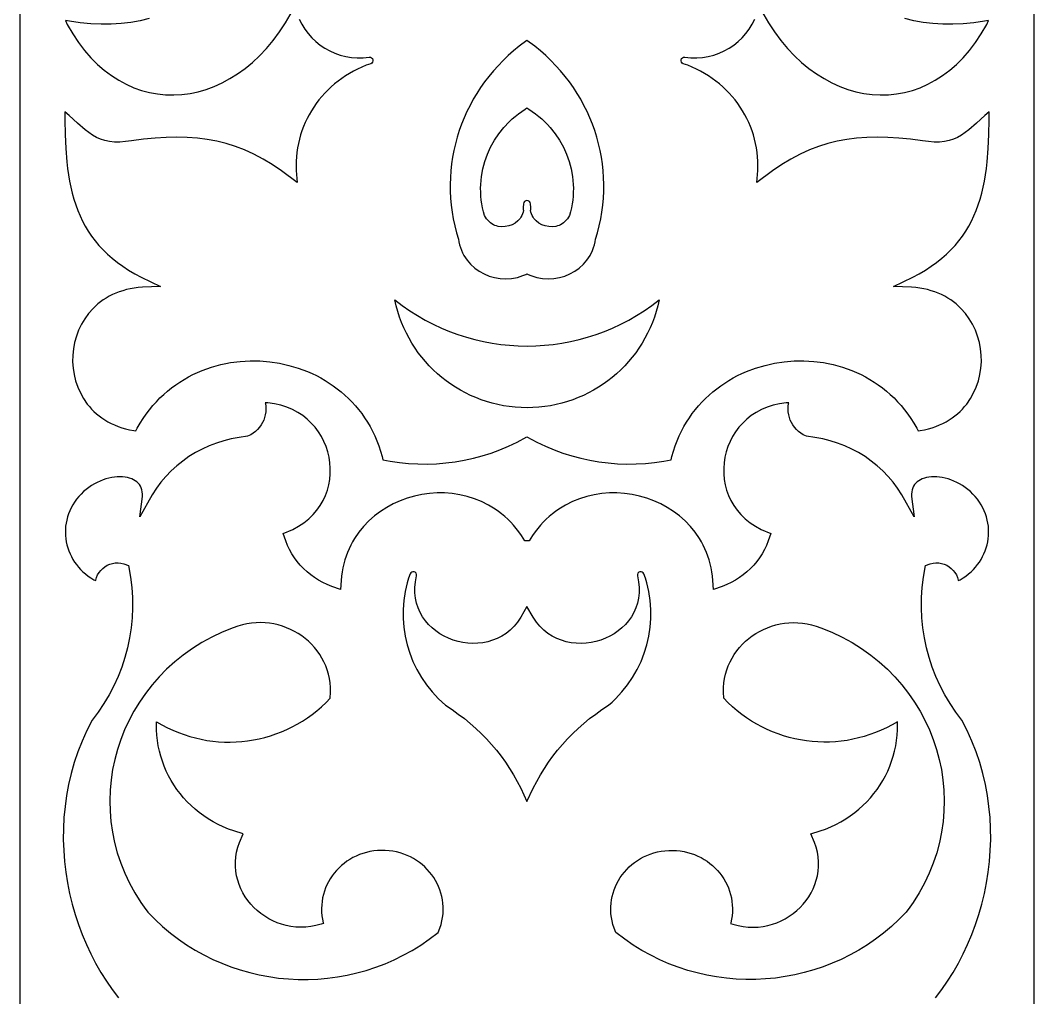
# Model space of a CAD drawing. Extents: x 1009 to 1098, y 41 to 748.
# Drawn here: x 1008.7 to 1098.2, y 244.8 to 331.1 of the extents above; entities that cross this region are included whole.
import ezdxf

# ---------------------------------------------------------------- set-up
doc = ezdxf.new("R2010")
doc.units = 0
doc.layers.add('LAYER_1', color=18, linetype='CONTINUOUS')

msp = doc.modelspace()

# ---------------------------------------------------------------- linework, layer by layer
at = {"layer": 'LAYER_1'}
for points in [[(1008.662, 95.275), (1008.664, 394.028), (1008.662, 692.78)], [(1098.183, 692.78), (1098.181, 394.028), (1098.183, 95.275)], [(1020.055, 331.271), (1019.245, 331.078), (1018.415, 330.93), (1017.564, 330.828), (1016.693, 330.772), (1015.802, 330.763), (1014.891, 330.803), (1013.961, 330.892), (1013.01, 331.031), (1012.645, 331.103), (1012.818, 330.755), (1013.291, 329.93), (1013.796, 329.165), (1014.33, 328.46), (1014.89, 327.814), (1015.475, 327.228), (1016.083, 326.7), (1016.711, 326.23), (1017.357, 325.819), (1018.019, 325.465), (1018.695, 325.168), (1019.383, 324.927), (1020.082, 324.744), (1020.789, 324.616), (1021.501, 324.544), (1022.218, 324.528), (1022.938, 324.567), (1023.657, 324.662), (1024.375, 324.812), (1025.089, 325.017), (1025.797, 325.278), (1026.497, 325.593), (1027.187, 325.964), (1027.865, 326.389), (1028.528, 326.869), (1029.175, 327.404), (1029.803, 327.994), (1030.41, 328.638), (1030.994, 329.337), (1031.552, 330.09), (1032.083, 330.897), (1032.907, 332.314)], [(1073.938, 332.314), (1074.762, 330.897), (1075.293, 330.09), (1075.851, 329.337), (1076.435, 328.638), (1077.042, 327.994), (1077.67, 327.404), (1078.317, 326.869), (1078.98, 326.389), (1079.658, 325.964), (1080.348, 325.593), (1081.048, 325.278), (1081.756, 325.017), (1082.47, 324.812), (1083.188, 324.662), (1083.907, 324.567), (1084.627, 324.528), (1085.344, 324.544), (1086.056, 324.616), (1086.763, 324.744), (1087.461, 324.927), (1088.15, 325.168), (1088.826, 325.465), (1089.488, 325.819), (1090.134, 326.23), (1090.762, 326.7), (1091.372, 327.229), (1091.665, 327.513), (1091.953, 327.812), (1092.515, 328.46), (1093.049, 329.165), (1093.554, 329.93), (1094.027, 330.755), (1094.2, 331.103), (1093.835, 331.031), (1092.884, 330.892), (1091.954, 330.803), (1091.043, 330.763), (1090.152, 330.772), (1089.281, 330.828), (1088.43, 330.93), (1087.6, 331.078), (1086.79, 331.271)], [(1089.52, 244.779), (1090.064, 245.503), (1090.579, 246.254), (1091.066, 247.031), (1091.524, 247.833), (1091.951, 248.657), (1092.347, 249.502), (1092.71, 250.367), (1093.041, 251.249), (1093.337, 252.148), (1093.598, 253.062), (1093.824, 253.988), (1094.013, 254.926), (1094.164, 255.875), (1094.276, 256.831), (1094.349, 257.795), (1094.382, 258.763), (1094.373, 259.736), (1094.323, 260.71), (1094.229, 261.685), (1094.092, 262.659), (1093.91, 263.631), (1093.682, 264.598), (1093.408, 265.56), (1093.087, 266.515), (1092.717, 267.461), (1092.298, 268.397), (1091.837, 269.304), (1091.307, 270.01), (1090.799, 270.768), (1090.337, 271.547), (1089.92, 272.346), (1089.548, 273.163), (1089.223, 273.997), (1088.944, 274.845), (1088.713, 275.705), (1088.528, 276.576), (1088.392, 277.456), (1088.304, 278.342), (1088.265, 279.234), (1088.276, 280.129), (1088.336, 281.025), (1088.446, 281.921), (1088.636, 282.974), (1089.033, 283.121), (1089.29, 283.179), (1089.547, 283.202), (1089.799, 283.192), (1090.044, 283.151), (1090.28, 283.08), (1090.503, 282.982), (1090.712, 282.858), (1090.904, 282.709), (1091.075, 282.538), (1091.225, 282.346), (1091.349, 282.134), (1091.444, 281.905), (1091.509, 281.66), (1091.512, 281.627), (1091.68, 281.713), (1091.941, 281.869), (1092.189, 282.037), (1092.423, 282.217), (1092.643, 282.409), (1092.85, 282.611), (1093.042, 282.822), (1093.221, 283.044), (1093.385, 283.273), (1093.534, 283.51), (1093.669, 283.755), (1093.789, 284.006), (1093.894, 284.262), (1093.984, 284.524), (1094.058, 284.79), (1094.117, 285.059), (1094.161, 285.331), (1094.188, 285.606), (1094.199, 285.881), (1094.195, 286.158), (1094.174, 286.434), (1094.136, 286.71), (1094.081, 286.984), (1094.01, 287.256), (1093.922, 287.526), (1093.816, 287.792), (1093.693, 288.054), (1093.552, 288.312), (1093.393, 288.564), (1093.216, 288.81), (1093.021, 289.05), (1092.811, 289.278), (1092.591, 289.489), (1092.362, 289.685), (1092.125, 289.865), (1091.882, 290.03), (1091.634, 290.178), (1091.382, 290.31), (1091.127, 290.426), (1090.871, 290.527), (1090.614, 290.612), (1090.359, 290.681), (1090.107, 290.734), (1089.858, 290.772), (1089.615, 290.794), (1089.378, 290.801), (1089.149, 290.793), (1088.93, 290.77), (1088.722, 290.732), (1088.525, 290.681), (1088.342, 290.616), (1088.173, 290.538), (1088.02, 290.448), (1087.882, 290.345), (1087.76, 290.231), (1087.655, 290.105), (1087.566, 289.967), (1087.494, 289.816), (1087.439, 289.65), (1087.403, 289.467), (1087.387, 289.268), (1087.393, 289.051), (1087.625, 287.261), (1086.529, 289.218), (1086.161, 289.785), (1085.758, 290.325), (1085.322, 290.837), (1084.856, 291.319), (1084.36, 291.772), (1083.836, 292.192), (1083.287, 292.58), (1082.713, 292.934), (1082.116, 293.253), (1081.499, 293.536), (1080.863, 293.781), (1080.21, 293.988), (1079.54, 294.155), (1078.857, 294.282), (1078.099, 294.374), (1077.828, 294.514), (1077.61, 294.655), (1077.408, 294.813), (1077.225, 294.987), (1077.06, 295.175), (1076.914, 295.376), (1076.788, 295.589), (1076.683, 295.811), (1076.599, 296.042), (1076.537, 296.28), (1076.498, 296.523), (1076.482, 296.77), (1076.49, 297.02), (1076.522, 297.27), (1076.537, 297.337), (1076.317, 297.327), (1075.723, 297.248), (1075.161, 297.122), (1074.631, 296.952), (1074.134, 296.741), (1073.669, 296.492), (1073.237, 296.208), (1072.839, 295.891), (1072.474, 295.545), (1072.144, 295.171), (1071.848, 294.774), (1071.587, 294.354), (1071.362, 293.916), (1071.174, 293.463), (1071.023, 292.996), (1070.91, 292.52), (1070.835, 292.036), (1070.799, 291.549), (1070.803, 291.061), (1070.846, 290.574), (1070.93, 290.093), (1071.055, 289.619), (1071.221, 289.156), (1071.429, 288.706), (1071.679, 288.272), (1071.973, 287.857), (1072.311, 287.463), (1072.693, 287.092), (1073.122, 286.748), (1073.597, 286.434), (1074.119, 286.152), (1074.955, 285.79), (1074.737, 285.136), (1074.578, 284.746), (1074.396, 284.368), (1074.191, 284.003), (1073.963, 283.653), (1073.715, 283.317), (1073.446, 282.998), (1073.158, 282.695), (1072.851, 282.41), (1072.526, 282.144), (1072.185, 281.896), (1071.828, 281.669), (1071.456, 281.463), (1071.069, 281.278), (1070.67, 281.116), (1069.892, 280.855), (1069.85, 281.645), (1069.813, 282.025), (1069.76, 282.397), (1069.693, 282.76), (1069.611, 283.115), (1069.515, 283.46), (1069.405, 283.797), (1069.281, 284.125), (1069.145, 284.444), (1068.996, 284.754), (1068.835, 285.055), (1068.664, 285.344), (1068.283, 285.902), (1067.862, 286.42), (1067.401, 286.899), (1066.905, 287.339), (1066.376, 287.738), (1065.817, 288.097), (1065.233, 288.413), (1064.626, 288.687), (1064, 288.916), (1063.358, 289.101), (1062.703, 289.24), (1062.04, 289.332), (1061.371, 289.377), (1060.701, 289.374), (1060.031, 289.321), (1059.367, 289.219), (1058.71, 289.067), (1058.065, 288.863), (1057.434, 288.607), (1056.819, 288.297), (1056.523, 288.124), (1056.23, 287.936), (1055.944, 287.734), (1055.663, 287.519), (1055.39, 287.289), (1055.123, 287.046), (1054.865, 286.788), (1054.614, 286.516), (1054.372, 286.23), (1054.139, 285.929), (1053.914, 285.613), (1053.608, 285.14), (1053.422, 285.14), (1053.237, 285.14), (1052.93, 285.613), (1052.706, 285.929), (1052.473, 286.23), (1052.231, 286.516), (1051.98, 286.788), (1051.722, 287.046), (1051.455, 287.289), (1051.182, 287.519), (1050.901, 287.734), (1050.617, 287.934), (1050.023, 288.298), (1049.41, 288.607), (1048.78, 288.863), (1048.135, 289.067), (1047.478, 289.219), (1046.814, 289.321), (1046.144, 289.374), (1045.474, 289.377), (1044.805, 289.332), (1044.142, 289.24), (1043.487, 289.101), (1042.845, 288.916), (1042.219, 288.687), (1041.612, 288.413), (1041.028, 288.097), (1040.469, 287.738), (1039.94, 287.339), (1039.444, 286.899), (1038.983, 286.42), (1038.562, 285.902), (1038.181, 285.344), (1038.01, 285.055), (1037.849, 284.754), (1037.7, 284.444), (1037.564, 284.125), (1037.44, 283.797), (1037.33, 283.46), (1037.234, 283.115), (1037.152, 282.76), (1037.085, 282.397), (1037.032, 282.025), (1036.995, 281.645), (1036.953, 280.855), (1036.175, 281.116), (1035.776, 281.278), (1035.389, 281.463), (1035.017, 281.669), (1034.66, 281.896), (1034.319, 282.144), (1033.994, 282.41), (1033.687, 282.695), (1033.399, 282.998), (1033.13, 283.317), (1032.882, 283.653), (1032.654, 284.003), (1032.449, 284.368), (1032.267, 284.746), (1032.108, 285.136), (1031.89, 285.79), (1032.726, 286.152), (1033.248, 286.434), (1033.723, 286.748), (1034.152, 287.092), (1034.534, 287.463), (1034.872, 287.857), (1035.166, 288.272), (1035.416, 288.706), (1035.624, 289.156), (1035.79, 289.619), (1035.915, 290.093), (1035.999, 290.574), (1036.042, 291.061), (1036.046, 291.549), (1036.01, 292.036), (1035.935, 292.52), (1035.822, 292.996), (1035.671, 293.463), (1035.483, 293.916), (1035.258, 294.354), (1034.997, 294.774), (1034.701, 295.171), (1034.371, 295.545), (1034.006, 295.891), (1033.607, 296.208), (1033.176, 296.492), (1032.711, 296.741), (1032.214, 296.952), (1031.684, 297.122), (1031.122, 297.248), (1030.528, 297.327), (1030.308, 297.337), (1030.323, 297.27), (1030.355, 297.02), (1030.363, 296.77), (1030.347, 296.523), (1030.308, 296.28), (1030.246, 296.042), (1030.162, 295.811), (1030.057, 295.589), (1029.931, 295.376), (1029.785, 295.175), (1029.62, 294.987), (1029.437, 294.813), (1029.235, 294.655), (1029.017, 294.514), (1028.746, 294.374), (1027.988, 294.282), (1027.305, 294.155), (1026.635, 293.988), (1025.982, 293.781), (1025.346, 293.536), (1024.728, 293.253), (1024.132, 292.934), (1023.558, 292.58), (1023.009, 292.192), (1022.485, 291.772), (1021.989, 291.319), (1021.523, 290.837), (1021.087, 290.325), (1020.684, 289.785), (1020.316, 289.218), (1019.22, 287.261), (1019.452, 289.051), (1019.458, 289.268), (1019.442, 289.467), (1019.406, 289.65), (1019.351, 289.816), (1019.279, 289.967), (1019.19, 290.105), (1019.085, 290.231), (1018.963, 290.345), (1018.825, 290.448), (1018.672, 290.538), (1018.503, 290.616), (1018.32, 290.681), (1018.123, 290.732), (1017.915, 290.77), (1017.696, 290.793), (1017.467, 290.801), (1017.23, 290.794), (1016.987, 290.772), (1016.738, 290.734), (1016.486, 290.681), (1016.231, 290.612), (1015.974, 290.527), (1015.718, 290.426), (1015.463, 290.31), (1015.211, 290.178), (1014.963, 290.03), (1014.72, 289.865), (1014.483, 289.685), (1014.254, 289.489), (1014.034, 289.278), (1013.824, 289.05), (1013.628, 288.81), (1013.452, 288.564), (1013.293, 288.312), (1013.152, 288.054), (1013.029, 287.792), (1012.923, 287.526), (1012.835, 287.256), (1012.764, 286.984), (1012.709, 286.71), (1012.671, 286.434), (1012.65, 286.158), (1012.645, 285.881), (1012.657, 285.606), (1012.684, 285.331), (1012.728, 285.059), (1012.787, 284.79), (1012.861, 284.524), (1012.951, 284.262), (1013.056, 284.006), (1013.176, 283.755), (1013.311, 283.51), (1013.46, 283.273), (1013.624, 283.044), (1013.803, 282.822), (1013.995, 282.611), (1014.202, 282.409), (1014.422, 282.217), (1014.656, 282.037), (1014.904, 281.869), (1015.165, 281.713), (1015.332, 281.627), (1015.336, 281.66), (1015.401, 281.905), (1015.496, 282.134), (1015.62, 282.346), (1015.77, 282.538), (1015.941, 282.709), (1016.133, 282.858), (1016.342, 282.982), (1016.565, 283.08), (1016.801, 283.151), (1017.046, 283.192), (1017.298, 283.202), (1017.555, 283.179), (1017.812, 283.121), (1018.209, 282.974), (1018.399, 281.921), (1018.509, 281.025), (1018.569, 280.129), (1018.58, 279.234), (1018.541, 278.342), (1018.453, 277.456), (1018.317, 276.576), (1018.132, 275.705), (1017.901, 274.845), (1017.622, 273.997), (1017.297, 273.163), (1016.925, 272.346), (1016.508, 271.547), (1016.046, 270.768), (1015.538, 270.01), (1015.008, 269.304), (1014.547, 268.397), (1014.128, 267.461), (1013.758, 266.515), (1013.437, 265.56), (1013.163, 264.598), (1012.935, 263.631), (1012.753, 262.659), (1012.616, 261.685), (1012.522, 260.71), (1012.472, 259.736), (1012.463, 258.763), (1012.496, 257.795), (1012.569, 256.831), (1012.681, 255.875), (1012.832, 254.926), (1013.021, 253.988), (1013.247, 253.062), (1013.508, 252.148), (1013.804, 251.249), (1014.135, 250.367), (1014.498, 249.502), (1014.894, 248.657), (1015.321, 247.833), (1015.779, 247.031), (1016.266, 246.254), (1016.781, 245.503), (1017.325, 244.779)]]:
    msp.add_lwpolyline(points, dxfattribs=at)
msp.add_lwpolyline([(1033.311, 331.228), (1033.529, 330.775), (1033.786, 330.349), (1034.079, 329.949), (1034.405, 329.579), (1034.762, 329.239), (1035.148, 328.931), (1035.559, 328.656), (1035.994, 328.417), (1036.45, 328.215), (1036.923, 328.052), (1037.412, 327.928), (1037.915, 327.847), (1038.427, 327.808), (1038.948, 327.815), (1039.487, 327.869, -0.882364), (1039.619, 327.288), (1039.218, 327.142), (1038.833, 326.983), (1038.457, 326.81), (1038.091, 326.623), (1037.736, 326.423), (1037.391, 326.209), (1037.057, 325.983), (1036.735, 325.744), (1036.424, 325.494), (1036.124, 325.232), (1035.837, 324.959), (1035.561, 324.676), (1035.299, 324.383), (1035.049, 324.08), (1034.812, 323.768), (1034.589, 323.447), (1034.38, 323.117), (1034.184, 322.78), (1034.003, 322.435), (1033.836, 322.083), (1033.684, 321.724), (1033.547, 321.359), (1033.425, 320.988), (1033.319, 320.611), (1033.229, 320.23), (1033.155, 319.844), (1033.098, 319.454), (1033.057, 319.06), (1033.033, 318.663), (1033.027, 318.262), (1033.038, 317.86), (1033.114, 316.795), (1031.746, 317.814), (1030.921, 318.371), (1030.104, 318.864), (1029.292, 319.294), (1028.481, 319.666), (1027.668, 319.98), (1026.847, 320.24), (1026.016, 320.447), (1025.17, 320.605), (1024.304, 320.715), (1023.416, 320.779), (1022.501, 320.8), (1021.556, 320.779), (1020.576, 320.719), (1019.559, 320.621), (1018.5, 320.487), (1017.957, 320.403), (1017.446, 320.361), (1016.976, 320.363), (1016.54, 320.406), (1016.134, 320.491), (1015.753, 320.616), (1015.394, 320.778), (1015.052, 320.973), (1014.721, 321.199), (1014.393, 321.453), (1013.726, 322.03), (1012.988, 322.699), (1012.61, 323.027), (1012.603, 322.334), (1012.619, 321.043), (1012.672, 319.8), (1012.77, 318.604), (1012.838, 318.027), (1012.919, 317.461), (1013.015, 316.907), (1013.127, 316.366), (1013.254, 315.838), (1013.399, 315.322), (1013.561, 314.819), (1013.743, 314.329), (1013.944, 313.851), (1014.165, 313.385), (1014.408, 312.932), (1014.673, 312.491), (1014.961, 312.062), (1015.274, 311.645), (1015.612, 311.24), (1015.976, 310.847), (1016.368, 310.466), (1016.787, 310.097), (1017.237, 309.739), (1017.716, 309.393), (1018.227, 309.059), (1018.771, 308.737), (1019.348, 308.427), (1021.046, 307.601), (1019.454, 307.543), (1019.081, 307.513), (1018.72, 307.467), (1018.371, 307.405), (1018.034, 307.329), (1017.708, 307.238), (1017.394, 307.134), (1017.092, 307.017), (1016.801, 306.887), (1016.522, 306.745), (1016.255, 306.591), (1015.998, 306.426), (1015.754, 306.25), (1015.521, 306.065), (1015.299, 305.869), (1015.091, 305.667), (1014.702, 305.229), (1014.362, 304.763), (1014.068, 304.269), (1013.82, 303.752), (1013.619, 303.215), (1013.465, 302.664), (1013.359, 302.101), (1013.3, 301.532), (1013.29, 300.959), (1013.328, 300.389), (1013.415, 299.824), (1013.55, 299.269), (1013.735, 298.728), (1013.968, 298.205), (1014.25, 297.704), (1014.584, 297.226), (1014.766, 297.003), (1014.962, 296.784), (1015.172, 296.574), (1015.394, 296.372), (1015.628, 296.18), (1015.875, 295.998), (1016.135, 295.825), (1016.408, 295.664), (1016.694, 295.514), (1016.994, 295.376), (1017.306, 295.25), (1017.632, 295.136), (1017.971, 295.036), (1018.324, 294.95), (1018.691, 294.879), (1018.867, 294.852), (1018.999, 295.103), (1019.247, 295.532), (1019.508, 295.944), (1019.783, 296.34), (1020.071, 296.719), (1020.37, 297.083), (1020.682, 297.43), (1021.004, 297.76), (1021.337, 298.075), (1021.68, 298.373), (1022.032, 298.655), (1022.393, 298.922), (1022.763, 299.172), (1023.141, 299.406), (1023.526, 299.624), (1023.918, 299.826), (1024.316, 300.013), (1024.72, 300.184), (1025.129, 300.339), (1025.543, 300.478), (1025.961, 300.602), (1026.383, 300.711), (1026.808, 300.804), (1027.238, 300.882), (1028.097, 300.992), (1028.964, 301.041), (1029.831, 301.031), (1030.694, 300.961), (1031.551, 300.831), (1032.396, 300.644), (1033.223, 300.398), (1033.633, 300.253), (1034.036, 300.094), (1034.432, 299.92), (1034.822, 299.733), (1035.206, 299.531), (1035.582, 299.314), (1035.95, 299.084), (1036.309, 298.84), (1036.66, 298.581), (1037.001, 298.309), (1037.332, 298.023), (1037.653, 297.723), (1037.962, 297.409), (1038.26, 297.081), (1038.546, 296.74), (1038.819, 296.385), (1039.079, 296.016), (1039.325, 295.634), (1039.557, 295.239), (1039.774, 294.831), (1039.976, 294.409), (1040.162, 293.974), (1040.332, 293.527), (1040.485, 293.066), (1040.62, 292.593), (1040.691, 292.301), (1041.326, 292.179), (1042.146, 292.059), (1042.969, 291.977), (1043.793, 291.933), (1044.616, 291.925), (1045.438, 291.955), (1046.257, 292.021), (1047.071, 292.124), (1047.88, 292.263), (1048.682, 292.439), (1049.476, 292.65), (1050.26, 292.897), (1051.034, 293.18), (1051.795, 293.498), (1052.543, 293.851), (1053.422, 294.317), (1054.302, 293.851), (1055.05, 293.498), (1055.811, 293.18), (1056.585, 292.897), (1057.369, 292.65), (1058.163, 292.439), (1058.965, 292.263), (1059.774, 292.124), (1060.588, 292.021), (1061.407, 291.955), (1062.229, 291.925), (1063.052, 291.933), (1063.876, 291.977), (1064.699, 292.059), (1065.519, 292.179), (1066.154, 292.301), (1066.225, 292.593), (1066.36, 293.066), (1066.513, 293.527), (1066.683, 293.974), (1066.869, 294.409), (1067.071, 294.831), (1067.288, 295.239), (1067.52, 295.634), (1067.766, 296.016), (1068.026, 296.385), (1068.299, 296.74), (1068.585, 297.081), (1068.883, 297.409), (1069.192, 297.723), (1069.513, 298.023), (1069.844, 298.309), (1070.185, 298.581), (1070.536, 298.84), (1070.895, 299.084), (1071.263, 299.314), (1071.639, 299.531), (1072.022, 299.733), (1072.413, 299.92), (1072.812, 300.095), (1073.619, 300.398), (1074.449, 300.644), (1075.294, 300.831), (1076.151, 300.961), (1077.014, 301.031), (1077.881, 301.041), (1078.748, 300.992), (1079.607, 300.882), (1080.037, 300.804), (1080.462, 300.711), (1080.884, 300.602), (1081.302, 300.478), (1081.716, 300.339), (1082.125, 300.184), (1082.529, 300.013), (1082.927, 299.826), (1083.319, 299.624), (1083.704, 299.406), (1084.082, 299.172), (1084.452, 298.922), (1084.813, 298.655), (1085.165, 298.373), (1085.508, 298.075), (1085.841, 297.76), (1086.163, 297.43), (1086.475, 297.083), (1086.774, 296.719), (1087.062, 296.34), (1087.337, 295.944), (1087.598, 295.532), (1087.846, 295.103), (1087.978, 294.852), (1088.154, 294.879), (1088.521, 294.95), (1088.874, 295.036), (1089.213, 295.136), (1089.539, 295.25), (1089.851, 295.376), (1090.151, 295.514), (1090.437, 295.664), (1090.71, 295.825), (1090.97, 295.998), (1091.217, 296.18), (1091.451, 296.372), (1091.673, 296.574), (1091.883, 296.784), (1092.079, 297.003), (1092.261, 297.226), (1092.595, 297.704), (1092.877, 298.205), (1093.11, 298.728), (1093.294, 299.269), (1093.43, 299.824), (1093.517, 300.389), (1093.555, 300.959), (1093.544, 301.532), (1093.486, 302.101), (1093.38, 302.664), (1093.226, 303.215), (1093.025, 303.752), (1092.777, 304.269), (1092.483, 304.763), (1092.143, 305.229), (1091.754, 305.667), (1091.546, 305.869), (1091.324, 306.065), (1091.091, 306.25), (1090.847, 306.426), (1090.59, 306.591), (1090.323, 306.745), (1090.044, 306.887), (1089.753, 307.017), (1089.451, 307.134), (1089.137, 307.238), (1088.811, 307.329), (1088.474, 307.405), (1088.125, 307.467), (1087.764, 307.513), (1087.391, 307.543), (1085.799, 307.601), (1087.497, 308.427), (1088.074, 308.737), (1088.618, 309.059), (1089.129, 309.393), (1089.608, 309.739), (1090.058, 310.097), (1090.477, 310.466), (1090.869, 310.847), (1091.233, 311.24), (1091.571, 311.645), (1091.884, 312.062), (1092.172, 312.491), (1092.437, 312.932), (1092.68, 313.385), (1092.901, 313.851), (1093.102, 314.329), (1093.284, 314.819), (1093.446, 315.322), (1093.591, 315.838), (1093.718, 316.366), (1093.83, 316.907), (1093.926, 317.461), (1094.007, 318.027), (1094.075, 318.604), (1094.173, 319.8), (1094.226, 321.043), (1094.242, 322.334), (1094.235, 323.027), (1093.857, 322.699), (1093.119, 322.03), (1092.452, 321.453), (1092.124, 321.199), (1091.793, 320.973), (1091.451, 320.778), (1091.092, 320.616), (1090.711, 320.491), (1090.305, 320.406), (1089.869, 320.363), (1089.399, 320.361), (1088.888, 320.403), (1088.345, 320.487), (1087.286, 320.621), (1086.269, 320.719), (1085.289, 320.779), (1084.344, 320.8), (1083.429, 320.779), (1082.541, 320.715), (1081.675, 320.605), (1080.829, 320.447), (1079.998, 320.24), (1079.177, 319.98), (1078.364, 319.666), (1077.553, 319.294), (1076.741, 318.864), (1075.924, 318.371), (1075.099, 317.814), (1073.731, 316.795), (1073.807, 317.86), (1073.818, 318.262), (1073.812, 318.663), (1073.788, 319.06), (1073.747, 319.454), (1073.69, 319.844), (1073.616, 320.23), (1073.526, 320.611), (1073.42, 320.988), (1073.298, 321.359), (1073.161, 321.724), (1073.009, 322.083), (1072.842, 322.435), (1072.661, 322.78), (1072.465, 323.117), (1072.256, 323.447), (1072.033, 323.768), (1071.796, 324.08), (1071.546, 324.383), (1071.284, 324.676), (1071.008, 324.959), (1070.721, 325.232), (1070.421, 325.494), (1070.11, 325.744), (1069.788, 325.983), (1069.454, 326.209), (1069.109, 326.423), (1068.754, 326.623), (1068.388, 326.81), (1068.012, 326.983), (1067.626, 327.142), (1067.226, 327.288, -0.882364), (1067.358, 327.869), (1067.897, 327.815), (1068.418, 327.808), (1068.93, 327.847), (1069.433, 327.928), (1069.922, 328.052), (1070.395, 328.215), (1070.851, 328.417), (1071.286, 328.656), (1071.697, 328.931), (1072.083, 329.239), (1072.44, 329.579), (1072.766, 329.949), (1073.059, 330.349), (1073.316, 330.775), (1073.534, 331.228)], format="xyb", dxfattribs=at)
msp.add_lwpolyline([(1046.696, 317.837), (1046.654, 317.233), (1046.635, 316.626), (1046.641, 316.017), (1046.67, 315.406), (1046.725, 314.796), (1046.804, 314.185), (1046.908, 313.575), (1047.037, 312.966), (1047.191, 312.36), (1047.364, 311.78), (1047.403, 311.546), (1047.462, 311.291), (1047.538, 311.044), (1047.628, 310.805), (1047.732, 310.574), (1047.853, 310.349), (1048.124, 309.939), (1048.445, 309.566), (1048.807, 309.236), (1049.204, 308.95), (1049.632, 308.713), (1050.086, 308.524), (1050.561, 308.388), (1051.052, 308.307), (1051.553, 308.282), (1052.061, 308.317), (1052.569, 308.414), (1053.068, 308.574), (1053.32, 308.681), (1053.422, 308.732), (1053.525, 308.681), (1053.773, 308.575), (1054.024, 308.487), (1054.281, 308.413), (1054.784, 308.317), (1055.292, 308.282), (1055.793, 308.307), (1056.284, 308.388), (1056.759, 308.524), (1057.213, 308.713), (1057.641, 308.95), (1058.038, 309.236), (1058.4, 309.566), (1058.721, 309.939), (1058.995, 310.353), (1059.215, 310.8), (1059.307, 311.044), (1059.382, 311.291), (1059.442, 311.546), (1059.481, 311.78), (1059.654, 312.36), (1059.808, 312.966), (1059.937, 313.575), (1060.041, 314.185), (1060.12, 314.796), (1060.175, 315.406), (1060.204, 316.017), (1060.21, 316.626), (1060.191, 317.233), (1060.149, 317.837), (1060.083, 318.439), (1059.993, 319.036), (1059.88, 319.629), (1059.744, 320.217), (1059.585, 320.8), (1059.404, 321.376), (1059.2, 321.945), (1058.974, 322.506), (1058.726, 323.059), (1058.456, 323.604), (1058.165, 324.138), (1057.852, 324.663), (1057.518, 325.176), (1057.163, 325.679), (1056.788, 326.169), (1056.392, 326.646), (1055.976, 327.11), (1055.54, 327.56), (1055.083, 327.995), (1054.608, 328.415), (1054.113, 328.819), (1053.422, 329.339), (1052.732, 328.819), (1052.237, 328.415), (1051.762, 327.995), (1051.305, 327.56), (1050.869, 327.11), (1050.453, 326.646), (1050.057, 326.169), (1049.682, 325.679), (1049.327, 325.176), (1048.993, 324.663), (1048.68, 324.138), (1048.389, 323.604), (1048.119, 323.059), (1047.871, 322.506), (1047.645, 321.945), (1047.441, 321.376), (1047.26, 320.8), (1047.101, 320.217), (1046.965, 319.629), (1046.852, 319.036), (1046.762, 318.439)], close=True, dxfattribs=at)
for points in [[(1053.764, 314.577), (1053.744, 314.907, 0.418562), (1053.422, 315.189, 0.418562), (1053.101, 314.907), (1053.081, 314.577), (1053.096, 314.391), (1053.105, 314.349), (1053.102, 314.321), (1053.07, 314.164), (1053.023, 314.015), (1052.964, 313.875), (1052.892, 313.742), (1052.809, 313.618), (1052.714, 313.503), (1052.614, 313.4), (1052.371, 313.209), (1052.103, 313.061), (1051.812, 312.956), (1051.507, 312.895), (1051.197, 312.883), (1050.884, 312.919), (1050.741, 312.955), (1050.595, 313.005), (1050.455, 313.067), (1050.319, 313.143), (1050.19, 313.232), (1050.067, 313.335), (1049.952, 313.453), (1049.845, 313.586), (1049.746, 313.735), (1049.667, 313.883), (1049.579, 314.203), (1049.499, 314.55), (1049.435, 314.897), (1049.386, 315.245), (1049.352, 315.592), (1049.333, 315.939), (1049.329, 316.285), (1049.339, 316.63), (1049.364, 316.973), (1049.403, 317.31), (1049.524, 317.987), (1049.7, 318.648), (1049.93, 319.292), (1050.213, 319.917), (1050.548, 320.519), (1050.934, 321.095), (1051.368, 321.642), (1051.853, 322.159), (1052.109, 322.401), (1052.38, 322.636), (1052.662, 322.861), (1052.955, 323.076), (1053.259, 323.28), (1053.422, 323.381), (1053.586, 323.28), (1053.89, 323.076), (1054.183, 322.861), (1054.465, 322.636), (1054.736, 322.401), (1054.994, 322.157), (1055.242, 321.904), (1055.475, 321.645), (1055.911, 321.095), (1056.297, 320.519), (1056.632, 319.917), (1056.915, 319.292), (1057.145, 318.648), (1057.321, 317.987), (1057.442, 317.313), (1057.506, 316.627), (1057.516, 316.285), (1057.512, 315.939), (1057.493, 315.592), (1057.459, 315.245), (1057.41, 314.897), (1057.346, 314.55), (1057.266, 314.203), (1057.178, 313.883), (1057.099, 313.735), (1057, 313.586), (1056.893, 313.453), (1056.778, 313.335), (1056.655, 313.232), (1056.526, 313.143), (1056.39, 313.067), (1056.25, 313.005), (1056.104, 312.955), (1055.961, 312.919), (1055.648, 312.883), (1055.338, 312.895), (1055.033, 312.956), (1054.742, 313.061), (1054.474, 313.209), (1054.231, 313.4), (1054.131, 313.503), (1054.036, 313.618), (1053.953, 313.742), (1053.881, 313.875), (1053.821, 314.015), (1053.775, 314.164), (1053.743, 314.321), (1053.74, 314.349), (1053.749, 314.391)], [(1065.094, 306.419, -0.815608), (1041.751, 306.419, 0.348599)], [(1053.422, 279.347), (1052.89, 278.395), (1052.598, 277.972), (1052.279, 277.595), (1051.936, 277.263), (1051.572, 276.974), (1051.19, 276.728), (1050.791, 276.523), (1050.379, 276.358), (1049.955, 276.233), (1049.523, 276.145), (1049.085, 276.095), (1048.644, 276.082), (1048.204, 276.105), (1047.766, 276.162), (1047.334, 276.254), (1046.911, 276.379), (1046.5, 276.536), (1046.103, 276.724), (1045.725, 276.942), (1045.367, 277.189), (1045.033, 277.463), (1044.725, 277.764), (1044.446, 278.091), (1044.199, 278.442), (1043.985, 278.816), (1043.809, 279.214), (1043.672, 279.633), (1043.576, 280.075), (1043.525, 280.538), (1043.522, 281.021), (1043.569, 281.526), (1043.673, 282.065, 0.934066), (1043.094, 282.218), (1042.965, 281.837), (1042.85, 281.447), (1042.75, 281.056), (1042.665, 280.66), (1042.543, 279.875), (1042.482, 279.084), (1042.481, 278.296), (1042.539, 277.512), (1042.656, 276.737), (1042.831, 275.972), (1043.062, 275.222), (1043.35, 274.489), (1043.692, 273.777), (1044.089, 273.088), (1044.539, 272.426), (1045.042, 271.794), (1045.597, 271.195), (1046.213, 270.621), (1046.805, 270.236), (1047.355, 269.848), (1047.889, 269.442), (1048.406, 269.018), (1048.906, 268.576), (1049.388, 268.118), (1049.852, 267.643), (1050.298, 267.151), (1050.724, 266.645), (1051.132, 266.123), (1051.52, 265.587), (1051.887, 265.037), (1052.235, 264.474), (1052.561, 263.898), (1052.866, 263.309), (1053.422, 262.128), (1053.979, 263.309), (1054.284, 263.898), (1054.61, 264.474), (1054.958, 265.037), (1055.325, 265.587), (1055.713, 266.123), (1056.121, 266.645), (1056.547, 267.151), (1056.993, 267.643), (1057.457, 268.118), (1057.939, 268.576), (1058.439, 269.018), (1058.956, 269.442), (1059.49, 269.848), (1060.04, 270.236), (1060.63, 270.62), (1060.952, 270.909), (1061.25, 271.197), (1061.803, 271.794), (1062.306, 272.426), (1062.756, 273.088), (1063.153, 273.777), (1063.495, 274.489), (1063.783, 275.222), (1064.014, 275.972), (1064.189, 276.737), (1064.306, 277.512), (1064.364, 278.296), (1064.363, 279.084), (1064.302, 279.875), (1064.18, 280.663), (1063.996, 281.445), (1063.88, 281.837), (1063.751, 282.218, 0.934066), (1063.172, 282.065), (1063.276, 281.526), (1063.323, 281.021), (1063.32, 280.538), (1063.269, 280.075), (1063.173, 279.633), (1063.036, 279.214), (1062.86, 278.816), (1062.646, 278.442), (1062.399, 278.091), (1062.12, 277.764), (1061.812, 277.463), (1061.478, 277.189), (1061.12, 276.942), (1060.742, 276.724), (1060.345, 276.536), (1059.934, 276.379), (1059.511, 276.254), (1059.079, 276.162), (1058.641, 276.105), (1058.201, 276.082), (1057.76, 276.095), (1057.322, 276.145), (1056.89, 276.233), (1056.466, 276.358), (1056.054, 276.523), (1055.655, 276.728), (1055.273, 276.974), (1054.909, 277.263), (1054.566, 277.595), (1054.247, 277.972), (1053.955, 278.395)], [(1020.708, 269.159, 0.354514), (1036.048, 271.24), (1036.078, 271.778), (1036.072, 272.189), (1036.039, 272.592), (1035.978, 272.986), (1035.892, 273.37), (1035.781, 273.744), (1035.646, 274.106), (1035.489, 274.457), (1035.309, 274.795), (1035.109, 275.119), (1034.889, 275.43), (1034.65, 275.725), (1034.394, 276.005), (1034.121, 276.268), (1033.832, 276.515), (1033.529, 276.744), (1033.212, 276.955), (1032.882, 277.148), (1032.54, 277.32), (1032.187, 277.472), (1031.824, 277.604), (1031.453, 277.714), (1031.073, 277.801), (1030.687, 277.866), (1030.294, 277.906), (1029.897, 277.922), (1029.496, 277.913), (1029.091, 277.879), (1028.685, 277.817), (1028.278, 277.729), (1027.872, 277.612), (1027.47, 277.468), (1026.509, 277.079), (1025.586, 276.64), (1024.703, 276.156), (1023.861, 275.628), (1023.062, 275.059), (1022.305, 274.451), (1021.592, 273.807), (1020.923, 273.128), (1020.3, 272.416), (1019.721, 271.675), (1019.189, 270.906), (1018.704, 270.112), (1018.267, 269.294), (1017.878, 268.456), (1017.538, 267.599), (1017.248, 266.725), (1017.008, 265.838), (1016.82, 264.938), (1016.683, 264.029), (1016.598, 263.113), (1016.567, 262.191), (1016.589, 261.267), (1016.666, 260.341), (1016.799, 259.418), (1016.987, 258.498), (1017.231, 257.585), (1017.533, 256.68), (1017.893, 255.787), (1018.311, 254.906), (1018.789, 254.041), (1019.325, 253.195), (1019.617, 252.777), (1019.933, 252.354), (1020.576, 251.693), (1021.237, 251.079), (1021.922, 250.502), (1022.63, 249.962), (1023.36, 249.46), (1024.109, 248.996), (1024.876, 248.569), (1025.66, 248.181), (1026.459, 247.83), (1027.272, 247.518), (1028.096, 247.244), (1028.932, 247.008), (1029.776, 246.811), (1030.628, 246.652), (1031.486, 246.532), (1032.349, 246.451), (1033.214, 246.408), (1034.081, 246.405), (1034.948, 246.44), (1035.813, 246.515), (1036.675, 246.629), (1037.533, 246.783), (1038.385, 246.976), (1039.229, 247.208), (1040.063, 247.481), (1040.888, 247.793), (1041.699, 248.145), (1042.498, 248.538), (1043.28, 248.971), (1044.046, 249.443), (1044.794, 249.957), (1045.583, 250.557), (1045.733, 250.938), (1045.834, 251.252), (1045.913, 251.568), (1045.971, 251.883), (1046.008, 252.198), (1046.025, 252.511), (1046.022, 252.822), (1046, 253.131), (1045.959, 253.435), (1045.899, 253.735), (1045.822, 254.031), (1045.727, 254.32), (1045.615, 254.603), (1045.486, 254.878), (1045.342, 255.145), (1045.182, 255.404), (1045.007, 255.654), (1044.817, 255.893), (1044.614, 256.122), (1044.396, 256.339), (1044.166, 256.545), (1043.922, 256.737), (1043.667, 256.916), (1043.399, 257.081), (1043.121, 257.231), (1042.831, 257.365), (1042.531, 257.483), (1042.222, 257.583), (1041.903, 257.666), (1041.575, 257.731), (1041.239, 257.776), (1040.895, 257.802), (1040.551, 257.807), (1040.212, 257.791), (1039.88, 257.756), (1039.554, 257.701), (1039.236, 257.628), (1038.927, 257.538), (1038.626, 257.43), (1038.334, 257.305), (1038.052, 257.165), (1037.781, 257.009), (1037.521, 256.839), (1037.272, 256.655), (1037.035, 256.458), (1036.81, 256.248), (1036.599, 256.026), (1036.401, 255.793), (1036.217, 255.55), (1036.048, 255.296), (1035.894, 255.034), (1035.756, 254.762), (1035.634, 254.483), (1035.529, 254.196), (1035.441, 253.902), (1035.371, 253.602), (1035.319, 253.297), (1035.287, 252.988), (1035.274, 252.674), (1035.281, 252.357), (1035.309, 252.038), (1035.358, 251.717), (1035.429, 251.396), (1035.44, 251.356), (1035.239, 251.285), (1034.782, 251.163), (1034.329, 251.078), (1033.881, 251.029), (1033.439, 251.015), (1033.003, 251.033), (1032.576, 251.083), (1032.158, 251.164), (1031.751, 251.274), (1031.355, 251.413), (1030.973, 251.578), (1030.605, 251.768), (1030.252, 251.983), (1029.916, 252.221), (1029.599, 252.48), (1029.3, 252.76), (1029.023, 253.059), (1028.768, 253.375), (1028.536, 253.708), (1028.329, 254.056), (1028.148, 254.417), (1027.994, 254.791), (1027.868, 255.176), (1027.772, 255.571), (1027.706, 255.975), (1027.673, 256.386), (1027.672, 256.803), (1027.706, 257.226), (1027.775, 257.653), (1027.882, 258.083), (1028.027, 258.515), (1028.348, 259.267), (1027.528, 259.518), (1027.048, 259.69), (1026.582, 259.884), (1026.131, 260.098), (1025.695, 260.331), (1025.273, 260.583), (1024.868, 260.854), (1024.478, 261.142), (1024.105, 261.446), (1023.749, 261.766), (1023.41, 262.101), (1023.089, 262.451), (1022.787, 262.814), (1022.503, 263.191), (1022.237, 263.579), (1021.992, 263.979), (1021.766, 264.389), (1021.561, 264.81), (1021.376, 265.239), (1021.213, 265.677), (1021.071, 266.123), (1020.951, 266.576), (1020.854, 267.035), (1020.779, 267.5), (1020.728, 267.969), (1020.7, 268.442), (1020.697, 268.919)], [(1086.137, 269.159, -0.354514), (1070.797, 271.24), (1070.767, 271.778), (1070.773, 272.189), (1070.806, 272.592), (1070.867, 272.986), (1070.953, 273.37), (1071.064, 273.744), (1071.199, 274.106), (1071.356, 274.457), (1071.536, 274.795), (1071.736, 275.119), (1071.956, 275.43), (1072.195, 275.725), (1072.451, 276.005), (1072.724, 276.268), (1073.013, 276.515), (1073.316, 276.744), (1073.633, 276.955), (1073.963, 277.148), (1074.305, 277.32), (1074.658, 277.472), (1075.021, 277.604), (1075.392, 277.714), (1075.772, 277.801), (1076.158, 277.866), (1076.551, 277.906), (1076.948, 277.922), (1077.349, 277.913), (1077.754, 277.879), (1078.16, 277.817), (1078.567, 277.729), (1078.973, 277.612), (1079.375, 277.468), (1080.336, 277.079), (1081.259, 276.64), (1082.142, 276.156), (1082.984, 275.628), (1083.783, 275.059), (1084.54, 274.451), (1085.253, 273.807), (1085.921, 273.128), (1086.545, 272.416), (1087.124, 271.675), (1087.656, 270.906), (1088.141, 270.112), (1088.578, 269.294), (1088.967, 268.456), (1089.307, 267.599), (1089.597, 266.725), (1089.837, 265.838), (1090.025, 264.938), (1090.162, 264.029), (1090.247, 263.113), (1090.278, 262.191), (1090.256, 261.267), (1090.179, 260.341), (1090.046, 259.418), (1089.858, 258.498), (1089.614, 257.585), (1089.312, 256.68), (1088.952, 255.787), (1088.534, 254.906), (1088.056, 254.041), (1087.52, 253.195), (1087.228, 252.777), (1086.912, 252.354), (1086.269, 251.693), (1085.608, 251.079), (1084.923, 250.502), (1084.215, 249.962), (1083.485, 249.46), (1082.736, 248.996), (1081.969, 248.569), (1081.185, 248.181), (1080.386, 247.83), (1079.573, 247.518), (1078.749, 247.244), (1077.913, 247.008), (1077.069, 246.811), (1076.217, 246.652), (1075.359, 246.532), (1074.496, 246.451), (1073.631, 246.408), (1072.764, 246.405), (1071.897, 246.44), (1071.032, 246.515), (1070.17, 246.629), (1069.312, 246.783), (1068.46, 246.976), (1067.616, 247.208), (1066.782, 247.481), (1065.957, 247.793), (1065.146, 248.145), (1064.347, 248.538), (1063.565, 248.971), (1062.799, 249.443), (1062.051, 249.957), (1061.262, 250.557), (1061.112, 250.938), (1061.011, 251.252), (1060.932, 251.568), (1060.874, 251.883), (1060.837, 252.198), (1060.82, 252.511), (1060.823, 252.822), (1060.845, 253.131), (1060.886, 253.435), (1060.946, 253.735), (1061.023, 254.031), (1061.118, 254.32), (1061.23, 254.603), (1061.359, 254.878), (1061.503, 255.145), (1061.663, 255.404), (1061.838, 255.654), (1062.028, 255.893), (1062.231, 256.122), (1062.449, 256.339), (1062.679, 256.545), (1062.923, 256.737), (1063.178, 256.916), (1063.445, 257.081), (1063.724, 257.231), (1064.014, 257.365), (1064.314, 257.483), (1064.623, 257.583), (1064.942, 257.666), (1065.27, 257.731), (1065.606, 257.776), (1065.95, 257.802), (1066.294, 257.807), (1066.633, 257.791), (1066.965, 257.756), (1067.291, 257.701), (1067.609, 257.628), (1067.918, 257.538), (1068.219, 257.43), (1068.511, 257.305), (1068.793, 257.165), (1069.064, 257.009), (1069.324, 256.839), (1069.573, 256.655), (1069.81, 256.458), (1070.035, 256.248), (1070.246, 256.026), (1070.444, 255.793), (1070.628, 255.55), (1070.797, 255.296), (1070.951, 255.034), (1071.089, 254.762), (1071.211, 254.483), (1071.316, 254.196), (1071.404, 253.902), (1071.474, 253.602), (1071.526, 253.297), (1071.558, 252.988), (1071.571, 252.674), (1071.564, 252.357), (1071.536, 252.038), (1071.487, 251.717), (1071.416, 251.396), (1071.404, 251.356), (1071.606, 251.285), (1072.063, 251.163), (1072.516, 251.078), (1072.964, 251.029), (1073.406, 251.015), (1073.842, 251.033), (1074.269, 251.083), (1074.687, 251.164), (1075.094, 251.274), (1075.489, 251.413), (1075.872, 251.578), (1076.24, 251.768), (1076.593, 251.983), (1076.929, 252.221), (1077.246, 252.48), (1077.545, 252.76), (1077.822, 253.059), (1078.077, 253.375), (1078.309, 253.708), (1078.516, 254.056), (1078.697, 254.417), (1078.851, 254.791), (1078.977, 255.176), (1079.073, 255.571), (1079.139, 255.975), (1079.172, 256.386), (1079.173, 256.803), (1079.139, 257.226), (1079.07, 257.653), (1078.963, 258.083), (1078.818, 258.515), (1078.497, 259.267), (1079.317, 259.518), (1079.797, 259.69), (1080.263, 259.884), (1080.714, 260.098), (1081.15, 260.331), (1081.572, 260.583), (1081.977, 260.854), (1082.367, 261.142), (1082.74, 261.446), (1083.096, 261.766), (1083.435, 262.101), (1083.756, 262.451), (1084.058, 262.814), (1084.342, 263.191), (1084.608, 263.579), (1084.853, 263.979), (1085.079, 264.389), (1085.284, 264.81), (1085.469, 265.239), (1085.632, 265.677), (1085.774, 266.123), (1085.894, 266.576), (1085.991, 267.035), (1086.066, 267.5), (1086.117, 267.969), (1086.145, 268.442), (1086.148, 268.919)]]:
    msp.add_lwpolyline(points, format="xyb", close=True, dxfattribs=at)

doc.saveas('drawing.dxf')
